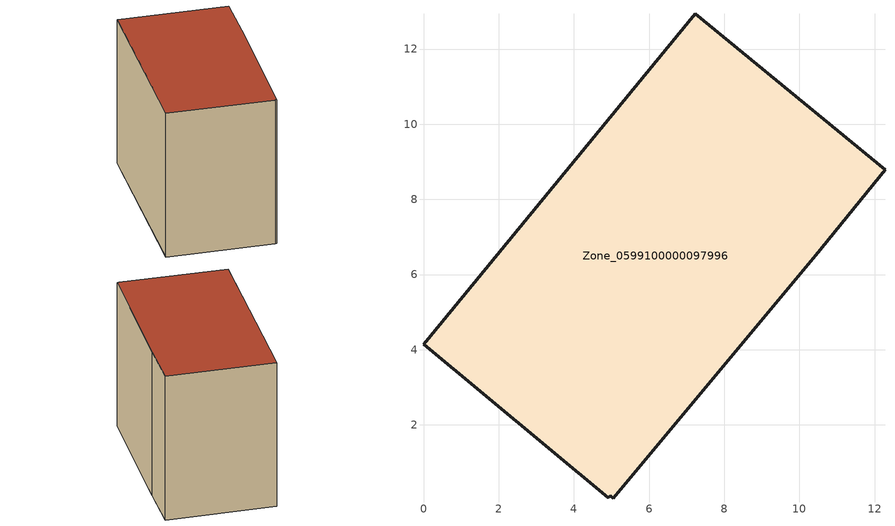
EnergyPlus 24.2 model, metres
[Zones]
Zone_0599100000097996
 floor ground (C_G): 5.04,0.05 4.96,0.12 4.92,0.07 0,4.15 7.23,12.94 12.28,8.78 10.44,6.51 z0
 wall outside (C_F): 10.44,6.51 12.28,8.78 7.23,12.94 0,4.15 4.92,0.07 4.96,0.12 5.04,0.05 10.44,6.51 z0:9.29
 roof outside (C_R): 4.96,0.12 5.04,0.05 10.44,6.51 12.28,8.78 7.23,12.94 0,4.15 4.92,0.07 z9.29
[BUILDING]
Pand.0599100000097996: North Axis=0; Terrain=City; Loads Convergence Tolerance Value=0.04; Temperature Convergence Tolerance Value=0.4; Solar Distribution=FullExterior; Maximum Number of Warmup Days=25; Minimum Number of Warmup Days=1
[Site:Location]
Rotterdam.The.Hague.AP_ZH_NLD Design_Conditions: Latitude=51.96; Longitude=4.45; Time Zone=1; Elevation=-4.5
[SITE:GROUNDTEMPERATURE:BUILDINGSURFACE]
18, 18, 18, 18, 18, 18, 18, 18, 18, 18, 18, 18
[MATERIAL] Thermal Absorptance=0.9; Solar Absorptance=0.7; Visible Absorptance=0.7
Name | Roughness | Thickness | Conductivity | Density | Specific Heat
G.TC.1946-1964 | MediumSmooth | 0.15 | 1 | 540 | 1210
F.TC.1946-1964 | Rough | 0.3 | 0.857143 | 1920 | 840
R.TC.1946-1964 | MediumRough | 0.2 | 0.235294 | 1500 | 1000
[CONSTRUCTION]
C_G: G.TC.1946-1964
C_F: F.TC.1946-1964
C_R: R.TC.1946-1964
[ZONE]
Zone_0599100000097996: Type=1; Multiplier=1; Ceiling Height=Autocalculate; Volume=Autocalculate; Floor Area=autocalculate; Part of Total Floor Area=Yes
[ZONEINFILTRATION:DESIGNFLOWRATE]
Infil_Zone_0599100000097996: Zone or ZoneList or Space or SpaceList=Zone_0599100000097996; Schedule=AlwaysOn; Design Flow Rate Calculation Method=Flow/Area; Flow Rate per Floor Area=0.003; Constant Term Coefficient=1; Temperature Term Coefficient=0; Velocity Term Coefficient=0; Velocity Squared Term Coefficient=0
[HVACTEMPLATE:ZONE:IDEALLOADSAIRSYSTEM]
Zone_0599100000097996: Maximum Heating Supply Air Temperature=50; Minimum Cooling Supply Air Temperature=13; Maximum Heating Supply Air Humidity Ratio=0.0156; Minimum Cooling Supply Air Humidity Ratio=0.0077; Heating Limit=NoLimit; Cooling Limit=NoLimit; Dehumidification Control Type=ConstantSensibleHeatRatio; Cooling Sensible Heat Ratio=0.7; Dehumidification Setpoint=60; Humidification Control Type=None; Humidification Setpoint=30; Outdoor Air Method=None; Outdoor Air Flow Rate per Person=0.00944; Outdoor Air Flow Rate per Zone Floor Area=0; Outdoor Air Flow Rate per Zone=0; Demand Controlled Ventilation Type=None; Outdoor Air Economizer Type=NoEconomizer; Heat Recovery Type=None; Sensible Heat Recovery Effectiveness=0.7; Latent Heat Recovery Effectiveness=0.65
[ZONECONTROL:THERMOSTAT]
ThermostatControl_Zone_0599100000097996: Zone or ZoneList=Zone_0599100000097996; Control Type Schedule=DualSetpointControlType; Control 1=Thermostat_Zone_0599100000097996; Temperature Difference Between Cutout And Setpoint=0
[THERMOSTATSETPOINT:DUALSETPOINT]
Thermostat_Zone_0599100000097996: Heating Setpoint Temperature Schedule=HeatingSetpoint_Zone_0599100000097996; Cooling Setpoint Temperature Schedule=CoolingSetpoint_Zone_0599100000097996
[SCHEDULE:COMPACT]
HeatingSetpoint_Zone_0599100000097996: Through: 12/31, For: AllDays, Until: 24:00, 21
CoolingSetpoint_Zone_0599100000097996: Through: 12/31, For: AllDays, Until: 24:00, 24
DualSetpointControlType: Through: 12/31, For: AllDays, Until: 24:00, 4
AlwaysOn: Through: 12/31, For: AllDays, Until: 24:00, 1
